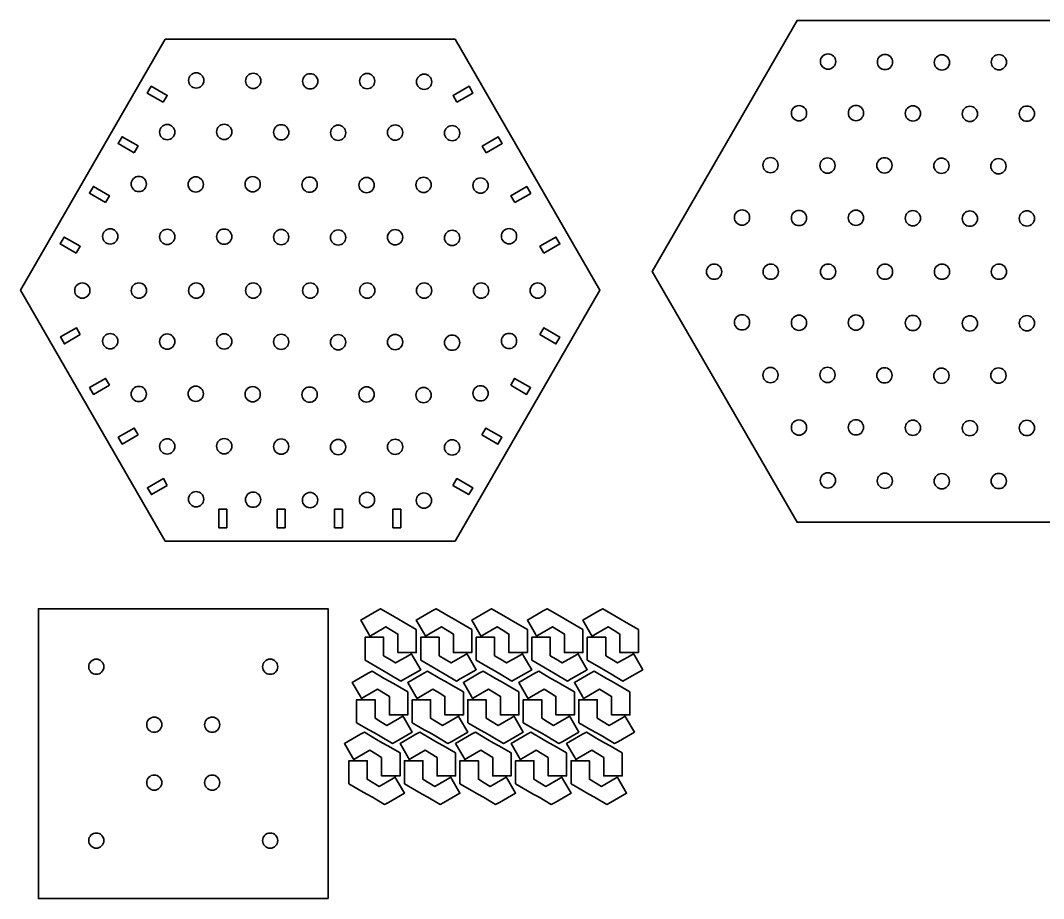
# Model space of a CAD drawing. Header units: inches. Extents: x 11 to 1716, y -770 to -4.
# Drawn here: x 499.5 to 887.9, y -337.3 to -4 of the extents above; entities that cross this region are included whole.
import ezdxf

# ---------------------------------------------------------------- set-up
doc = ezdxf.new("R2010")
doc.units = ezdxf.units.IN
doc.header["$MEASUREMENT"] = 0
doc.layers.add('Capa 1', color=7, linetype='Continuous')

msp = doc.modelspace()

# ---------------------------------------------------------------- linework, layer by layer
at = {"layer": 'Capa 1', "color": 250, "lineweight": 35, "true_color": 0x1c1c1b}
for points in [[(904.34, -4), (959.34, -99.26), (904.34, -194.52), (794.34, -194.52), (739.34, -99.26), (794.34, -4), (904.34, -4)], [(664.48, -11.16), (719.48, -106.42), (664.48, -201.69), (554.48, -201.69), (499.48, -106.42), (554.48, -11.16), (664.48, -11.16)], [(616.28, -337.34), (506.28, -337.34), (506.28, -227.34), (616.28, -227.34), (616.28, -337.34)], [(649.76, -235.21), (649.76, -243.94), (642.76, -243.94), (642.76, -236.94), (640.53, -235.58), (638.24, -234.18), (633.46, -236.94), (632.17, -237.68), (631.75, -236.94), (628.67, -231.62), (634.74, -228.12), (636.21, -227.34), (640.83, -230.06), (642.99, -231.31), (645.16, -232.56), (649.76, -235.21)], [(670.84, -235.21), (670.84, -243.94), (663.85, -243.94), (663.85, -236.94), (661.61, -235.58), (659.32, -234.18), (654.54, -236.94), (653.26, -237.68), (652.83, -236.94), (649.76, -231.62), (655.82, -228.12), (657.29, -227.34), (661.91, -230.06), (664.08, -231.31), (666.24, -232.56), (670.84, -235.21)], [(691.93, -235.21), (691.93, -243.94), (684.93, -243.94), (684.93, -236.94), (682.7, -235.58), (680.41, -234.18), (675.63, -236.94), (674.34, -237.68), (673.92, -236.94), (670.84, -231.62), (676.91, -228.12), (678.38, -227.34), (683, -230.06), (685.16, -231.31), (687.33, -232.56), (691.93, -235.21)], [(713.02, -235.21), (713.02, -243.94), (706.02, -243.94), (706.02, -236.94), (703.78, -235.58), (701.49, -234.18), (696.71, -236.94), (695.43, -237.68), (695, -236.94), (691.93, -231.62), (697.99, -228.12), (699.47, -227.34), (704.08, -230.06), (706.25, -231.31), (708.42, -232.56), (713.02, -235.21)], [(734.1, -235.21), (734.1, -243.94), (727.1, -243.94), (727.1, -236.94), (724.87, -235.58), (722.58, -234.18), (717.8, -236.94), (716.52, -237.68), (716.09, -236.94), (713.02, -231.62), (719.08, -228.12), (720.55, -227.34), (725.17, -230.06), (727.33, -231.31), (729.5, -232.56), (734.1, -235.21)], [(630.34, -246.9), (630.34, -238.16), (637.34, -238.16), (637.34, -245.16), (639.57, -246.53), (641.86, -247.92), (646.64, -245.16), (647.93, -244.42), (648.35, -245.16), (651.43, -250.48), (645.36, -253.98), (643.89, -254.77), (639.27, -252.05), (637.11, -250.8), (634.94, -249.55), (630.34, -246.9)], [(651.43, -246.9), (651.43, -238.16), (658.43, -238.16), (658.43, -245.16), (660.66, -246.53), (662.95, -247.92), (667.73, -245.16), (669.01, -244.42), (669.44, -245.16), (672.51, -250.48), (666.45, -253.98), (664.98, -254.77), (660.36, -252.05), (658.19, -250.8), (656.03, -249.55), (651.43, -246.9)], [(672.51, -246.9), (672.51, -238.16), (679.51, -238.16), (679.51, -245.16), (681.74, -246.53), (684.03, -247.92), (688.81, -245.16), (690.1, -244.42), (690.52, -245.16), (693.6, -250.48), (687.53, -253.98), (686.06, -254.77), (681.44, -252.05), (679.28, -250.8), (677.11, -249.55), (672.51, -246.9)], [(693.6, -246.9), (693.6, -238.16), (700.6, -238.16), (700.6, -245.16), (702.83, -246.53), (705.12, -247.92), (709.9, -245.16), (711.18, -244.42), (711.61, -245.16), (714.68, -250.48), (708.62, -253.98), (707.15, -254.77), (702.53, -252.05), (700.36, -250.8), (698.2, -249.55), (693.6, -246.9)], [(714.68, -246.9), (714.68, -238.16), (721.68, -238.16), (721.68, -245.16), (723.92, -246.53), (726.2, -247.92), (730.99, -245.16), (732.27, -244.42), (732.7, -245.16), (735.77, -250.48), (729.7, -253.98), (728.23, -254.77), (723.62, -252.05), (721.45, -250.8), (719.28, -249.55), (714.68, -246.9)], [(646.54, -258.9), (646.54, -267.63), (639.54, -267.63), (639.54, -260.63), (637.31, -259.27), (635.02, -257.88), (630.24, -260.63), (628.95, -261.38), (628.53, -260.63), (625.45, -255.31), (631.52, -251.82), (632.99, -251.03), (637.61, -253.75), (639.77, -255), (641.94, -256.25), (646.54, -258.9)], [(667.63, -258.9), (667.63, -267.63), (660.63, -267.63), (660.63, -260.63), (658.39, -259.27), (656.1, -257.88), (651.32, -260.63), (650.04, -261.38), (649.61, -260.63), (646.54, -255.31), (652.6, -251.82), (654.08, -251.03), (658.69, -253.75), (660.86, -255), (663.03, -256.25), (667.63, -258.9)], [(688.71, -258.9), (688.71, -267.63), (681.71, -267.63), (681.71, -260.63), (679.48, -259.27), (677.19, -257.88), (672.41, -260.63), (671.13, -261.38), (670.7, -260.63), (667.63, -255.31), (673.69, -251.82), (675.16, -251.03), (679.78, -253.75), (681.95, -255), (684.11, -256.25), (688.71, -258.9)], [(709.8, -258.9), (709.8, -267.63), (702.8, -267.63), (702.8, -260.63), (700.56, -259.27), (698.28, -257.88), (693.5, -260.63), (692.21, -261.38), (691.78, -260.63), (688.71, -255.31), (694.78, -251.82), (696.25, -251.03), (700.86, -253.75), (703.03, -255), (705.2, -256.25), (709.8, -258.9)], [(730.88, -258.9), (730.88, -267.63), (723.88, -267.63), (723.88, -260.63), (721.65, -259.27), (719.36, -257.88), (714.58, -260.63), (713.3, -261.38), (712.87, -260.63), (709.8, -255.31), (715.86, -251.82), (717.33, -251.03), (721.95, -253.75), (724.12, -255), (726.28, -256.25), (730.88, -258.9)], [(627.12, -270.59), (627.12, -261.86), (634.12, -261.86), (634.12, -268.86), (636.35, -270.22), (638.64, -271.61), (643.42, -268.86), (644.71, -268.11), (645.14, -268.86), (648.21, -274.18), (642.14, -277.67), (640.67, -278.46), (636.05, -275.74), (633.89, -274.49), (631.72, -273.24), (627.12, -270.59)], [(648.21, -270.59), (648.21, -261.86), (655.21, -261.86), (655.21, -268.86), (657.44, -270.22), (659.73, -271.61), (664.51, -268.86), (665.79, -268.11), (666.22, -268.86), (669.29, -274.18), (663.23, -277.67), (661.76, -278.46), (657.14, -275.74), (654.97, -274.49), (652.81, -273.24), (648.21, -270.59)], [(669.29, -270.59), (669.29, -261.86), (676.29, -261.86), (676.29, -268.86), (678.53, -270.22), (680.82, -271.61), (685.6, -268.86), (686.88, -268.11), (687.31, -268.86), (690.38, -274.18), (684.31, -277.67), (682.84, -278.46), (678.23, -275.74), (676.06, -274.49), (673.89, -273.24), (669.29, -270.59)], [(690.38, -270.59), (690.38, -261.86), (697.38, -261.86), (697.38, -268.86), (699.61, -270.22), (701.9, -271.61), (706.68, -268.86), (707.96, -268.11), (708.39, -268.86), (711.46, -274.18), (705.4, -277.67), (703.93, -278.46), (699.31, -275.74), (697.15, -274.49), (694.98, -273.24), (690.38, -270.59)], [(711.46, -270.59), (711.46, -261.86), (718.46, -261.86), (718.46, -268.86), (720.7, -270.22), (722.99, -271.61), (727.77, -268.86), (729.05, -268.11), (729.48, -268.86), (732.55, -274.18), (726.49, -277.67), (725.01, -278.46), (720.4, -275.74), (718.23, -274.49), (716.06, -273.24), (711.46, -270.59)], [(643.59, -282.09), (643.59, -290.82), (636.59, -290.82), (636.59, -283.82), (634.36, -282.46), (632.07, -281.06), (627.29, -283.82), (626, -284.56), (625.58, -283.82), (622.5, -278.5), (628.57, -275), (630.04, -274.22), (634.66, -276.93), (636.82, -278.18), (638.99, -279.43), (643.59, -282.09)], [(664.67, -282.09), (664.67, -290.82), (657.68, -290.82), (657.68, -283.82), (655.44, -282.46), (653.15, -281.06), (648.37, -283.82), (647.09, -284.56), (646.66, -283.82), (643.59, -278.5), (649.65, -275), (651.12, -274.22), (655.74, -276.93), (657.91, -278.18), (660.07, -279.43), (664.67, -282.09)], [(685.76, -282.09), (685.76, -290.82), (678.76, -290.82), (678.76, -283.82), (676.53, -282.46), (674.24, -281.06), (669.46, -283.82), (668.17, -284.56), (667.75, -283.82), (664.67, -278.5), (670.74, -275), (672.21, -274.22), (676.83, -276.93), (678.99, -278.18), (681.16, -279.43), (685.76, -282.09)], [(706.85, -282.09), (706.85, -290.82), (699.85, -290.82), (699.85, -283.82), (697.61, -282.46), (695.32, -281.06), (690.54, -283.82), (689.26, -284.56), (688.83, -283.82), (685.76, -278.5), (691.82, -275), (693.3, -274.22), (697.91, -276.93), (700.08, -278.18), (702.25, -279.43), (706.85, -282.09)], [(727.93, -282.09), (727.93, -290.82), (720.93, -290.82), (720.93, -283.82), (718.7, -282.46), (716.41, -281.06), (711.63, -283.82), (710.35, -284.56), (709.92, -283.82), (706.85, -278.5), (712.91, -275), (714.38, -274.22), (719, -276.93), (721.16, -278.18), (723.33, -279.43), (727.93, -282.09)], [(624.17, -293.77), (624.17, -285.04), (631.17, -285.04), (631.17, -292.04), (633.4, -293.4), (635.69, -294.8), (640.47, -292.04), (641.76, -291.3), (642.18, -292.04), (645.26, -297.36), (639.19, -300.86), (637.72, -301.64), (633.1, -298.92), (630.94, -297.67), (628.77, -296.42), (624.17, -293.77)], [(645.26, -293.77), (645.26, -285.04), (652.26, -285.04), (652.26, -292.04), (654.49, -293.4), (656.78, -294.8), (661.56, -292.04), (662.84, -291.3), (663.27, -292.04), (666.34, -297.36), (660.28, -300.86), (658.81, -301.64), (654.19, -298.92), (652.02, -297.67), (649.86, -296.42), (645.26, -293.77)], [(666.34, -293.77), (666.34, -285.04), (673.34, -285.04), (673.34, -292.04), (675.57, -293.4), (677.86, -294.8), (682.64, -292.04), (683.93, -291.3), (684.35, -292.04), (687.43, -297.36), (681.36, -300.86), (679.89, -301.64), (675.27, -298.92), (673.11, -297.67), (670.94, -296.42), (666.34, -293.77)], [(687.43, -293.77), (687.43, -285.04), (694.43, -285.04), (694.43, -292.04), (696.66, -293.4), (698.95, -294.8), (703.73, -292.04), (705.01, -291.3), (705.44, -292.04), (708.51, -297.36), (702.45, -300.86), (700.98, -301.64), (696.36, -298.92), (694.19, -297.67), (692.03, -296.42), (687.43, -293.77)], [(708.51, -293.77), (708.51, -285.04), (715.51, -285.04), (715.51, -292.04), (717.75, -293.4), (720.03, -294.8), (724.81, -292.04), (726.1, -291.3), (726.53, -292.04), (729.6, -297.36), (723.53, -300.86), (722.06, -301.64), (717.45, -298.92), (715.28, -297.67), (713.11, -296.42), (708.51, -293.77)]]:
    msp.add_lwpolyline(points, dxfattribs=at)
at = {"layer": 'Capa 1', "color": 242, "lineweight": 35, "true_color": 0xe5202d}
for points in [[(553.68, -35.04), (547.61, -31.55), (549.11, -28.95), (555.18, -32.44), (553.68, -35.04)], [(665.21, -35.06), (671.27, -31.56), (669.78, -28.96), (663.71, -32.46), (665.21, -35.06)], [(542.61, -54.25), (536.54, -50.75), (538.04, -48.15), (544.11, -51.65), (542.61, -54.25)], [(676.28, -54.26), (682.34, -50.77), (680.84, -48.17), (674.78, -51.66), (676.28, -54.26)], [(531.73, -73.12), (525.67, -69.62), (527.17, -67.02), (533.23, -70.52), (531.73, -73.12)], [(687.15, -73.13), (693.22, -69.64), (691.72, -67.04), (685.65, -70.53), (687.15, -73.13)], [(520.68, -92.3), (514.61, -88.81), (516.11, -86.21), (522.17, -89.7), (520.68, -92.3)], [(698.21, -92.32), (704.28, -88.82), (702.78, -86.22), (696.71, -89.72), (698.21, -92.32)], [(522.2, -123.26), (516.14, -126.76), (514.64, -124.16), (520.7, -120.66), (522.2, -123.26)], [(696.69, -123.27), (702.75, -126.77), (704.25, -124.17), (698.19, -120.67), (696.69, -123.27)], [(533.28, -142.45), (527.22, -145.95), (525.72, -143.36), (531.78, -139.86), (533.28, -142.45)], [(685.6, -142.47), (691.66, -145.97), (693.16, -143.37), (687.1, -139.87), (685.6, -142.47)], [(544.17, -161.31), (538.11, -164.81), (536.61, -162.22), (542.67, -158.72), (544.17, -161.31)], [(674.71, -161.33), (680.78, -164.83), (682.28, -162.23), (676.21, -158.73), (674.71, -161.33)], [(555.24, -180.49), (549.18, -183.99), (547.68, -181.39), (553.74, -177.89), (555.24, -180.49)], [(663.64, -180.51), (669.7, -184.01), (671.2, -181.41), (665.14, -177.91), (663.64, -180.51)], [(577.78, -189.57), (577.78, -196.57), (574.78, -196.57), (574.78, -189.57), (577.78, -189.57)], [(599.94, -189.56), (599.95, -196.56), (596.95, -196.56), (596.94, -189.56), (599.94, -189.56)], [(621.72, -189.55), (621.72, -196.55), (618.72, -196.55), (618.72, -189.55), (621.72, -189.55)], [(643.87, -189.55), (643.87, -196.55), (640.87, -196.55), (640.87, -189.55), (643.87, -189.55)]]:
    msp.add_lwpolyline(points, dxfattribs=at)
for points in [[(808.99, -19.61), (808.99, -21.22), (807.69, -22.51), (806.09, -22.51), (804.48, -22.51), (803.19, -21.22), (803.19, -19.61), (803.19, -18.01), (804.48, -16.71), (806.09, -16.71), (807.69, -16.71), (808.99, -18.01), (808.99, -19.61)], [(830.61, -19.77), (830.61, -21.38), (829.32, -22.67), (827.71, -22.67), (826.11, -22.67), (824.81, -21.38), (824.81, -19.77), (824.81, -18.17), (826.11, -16.87), (827.71, -16.87), (829.32, -16.87), (830.61, -18.17), (830.61, -19.77)], [(852.24, -19.94), (852.24, -21.54), (850.94, -22.84), (849.34, -22.84), (847.74, -22.84), (846.44, -21.54), (846.44, -19.94), (846.44, -18.33), (847.74, -17.04), (849.34, -17.04), (850.94, -17.04), (852.24, -18.33), (852.24, -19.94)], [(873.87, -19.86), (873.87, -21.46), (872.57, -22.76), (870.97, -22.76), (869.37, -22.76), (868.07, -21.46), (868.07, -19.86), (868.07, -18.25), (869.37, -16.96), (870.97, -16.96), (872.57, -16.96), (873.87, -18.25), (873.87, -19.86)], [(569.12, -26.77), (569.12, -28.38), (567.82, -29.67), (566.22, -29.67), (564.62, -29.67), (563.32, -28.38), (563.32, -26.77), (563.32, -25.17), (564.62, -23.87), (566.22, -23.87), (567.82, -23.87), (569.12, -25.17), (569.12, -26.77)], [(590.75, -26.94), (590.75, -28.54), (589.45, -29.84), (587.85, -29.84), (586.25, -29.84), (584.95, -28.54), (584.95, -26.94), (584.95, -25.33), (586.25, -24.04), (587.85, -24.04), (589.45, -24.04), (590.75, -25.33), (590.75, -26.94)], [(612.38, -27.1), (612.38, -28.7), (611.08, -30), (609.48, -30), (607.88, -30), (606.58, -28.7), (606.58, -27.1), (606.58, -25.49), (607.88, -24.2), (609.48, -24.2), (611.08, -24.2), (612.38, -25.49), (612.38, -27.1)], [(634.01, -27.02), (634.01, -28.62), (632.71, -29.92), (631.11, -29.92), (629.51, -29.92), (628.21, -28.62), (628.21, -27.02), (628.21, -25.41), (629.51, -24.12), (631.11, -24.12), (632.71, -24.12), (634.01, -25.41), (634.01, -27.02)], [(655.64, -27.26), (655.64, -28.86), (654.34, -30.16), (652.74, -30.16), (651.14, -30.16), (649.84, -28.86), (649.84, -27.26), (649.84, -25.66), (651.14, -24.36), (652.74, -24.36), (654.34, -24.36), (655.64, -25.66), (655.64, -27.26)], [(797.97, -39.22), (797.97, -40.82), (796.67, -42.12), (795.07, -42.12), (793.47, -42.12), (792.17, -40.82), (792.17, -39.22), (792.17, -37.62), (793.47, -36.32), (795.07, -36.32), (796.67, -36.32), (797.97, -37.62), (797.97, -39.22)], [(819.6, -39.14), (819.6, -40.74), (818.3, -42.04), (816.7, -42.04), (815.1, -42.04), (813.8, -40.74), (813.8, -39.14), (813.8, -37.53), (815.1, -36.24), (816.7, -36.24), (818.3, -36.24), (819.6, -37.53), (819.6, -39.14)], [(841.23, -39.3), (841.23, -40.9), (839.93, -42.2), (838.33, -42.2), (836.73, -42.2), (835.43, -40.9), (835.43, -39.3), (835.43, -37.7), (836.73, -36.4), (838.33, -36.4), (839.93, -36.4), (841.23, -37.7), (841.23, -39.3)], [(862.86, -39.46), (862.86, -41.06), (861.56, -42.36), (859.96, -42.36), (858.36, -42.36), (857.06, -41.06), (857.06, -39.46), (857.06, -37.86), (858.36, -36.56), (859.96, -36.56), (861.56, -36.56), (862.86, -37.86), (862.86, -39.46)], [(884.49, -39.38), (884.49, -40.98), (883.19, -42.28), (881.59, -42.28), (879.99, -42.28), (878.69, -40.98), (878.69, -39.38), (878.69, -37.78), (879.99, -36.48), (881.59, -36.48), (883.19, -36.48), (884.49, -37.78), (884.49, -39.38)], [(558.11, -46.38), (558.11, -47.98), (556.81, -49.28), (555.21, -49.28), (553.61, -49.28), (552.31, -47.98), (552.31, -46.38), (552.31, -44.78), (553.61, -43.48), (555.21, -43.48), (556.81, -43.48), (558.11, -44.78), (558.11, -46.38)], [(579.74, -46.3), (579.74, -47.9), (578.44, -49.2), (576.84, -49.2), (575.24, -49.2), (573.94, -47.9), (573.94, -46.3), (573.94, -44.7), (575.24, -43.4), (576.84, -43.4), (578.44, -43.4), (579.74, -44.7), (579.74, -46.3)], [(601.37, -46.46), (601.37, -48.06), (600.07, -49.36), (598.47, -49.36), (596.86, -49.36), (595.57, -48.06), (595.57, -46.46), (595.57, -44.86), (596.86, -43.56), (598.47, -43.56), (600.07, -43.56), (601.37, -44.86), (601.37, -46.46)], [(623, -46.62), (623, -48.22), (621.7, -49.52), (620.1, -49.52), (618.49, -49.52), (617.2, -48.22), (617.2, -46.62), (617.2, -45.02), (618.49, -43.72), (620.1, -43.72), (621.7, -43.72), (623, -45.02), (623, -46.62)], [(644.62, -46.54), (644.62, -48.14), (643.33, -49.44), (641.72, -49.44), (640.12, -49.44), (638.82, -48.14), (638.82, -46.54), (638.82, -44.94), (640.12, -43.64), (641.72, -43.64), (643.33, -43.64), (644.62, -44.94), (644.62, -46.54)], [(666.25, -46.78), (666.25, -48.38), (664.96, -49.68), (663.35, -49.68), (661.75, -49.68), (660.45, -48.38), (660.45, -46.78), (660.45, -45.18), (661.75, -43.88), (663.35, -43.88), (664.96, -43.88), (666.25, -45.18), (666.25, -46.78)], [(787.15, -58.93), (787.15, -60.53), (785.85, -61.83), (784.25, -61.83), (782.65, -61.83), (781.35, -60.53), (781.35, -58.93), (781.35, -57.33), (782.65, -56.03), (784.25, -56.03), (785.85, -56.03), (787.15, -57.33), (787.15, -58.93)], [(808.78, -59.09), (808.78, -60.69), (807.48, -61.99), (805.88, -61.99), (804.28, -61.99), (802.98, -60.69), (802.98, -59.09), (802.98, -57.49), (804.28, -56.19), (805.88, -56.19), (807.48, -56.19), (808.78, -57.49), (808.78, -59.09)], [(830.41, -59.01), (830.41, -60.61), (829.11, -61.91), (827.51, -61.91), (825.91, -61.91), (824.61, -60.61), (824.61, -59.01), (824.61, -57.41), (825.91, -56.11), (827.51, -56.11), (829.11, -56.11), (830.41, -57.41), (830.41, -59.01)], [(852.04, -59.17), (852.04, -60.77), (850.74, -62.07), (849.14, -62.07), (847.54, -62.07), (846.24, -60.77), (846.24, -59.17), (846.24, -57.57), (847.54, -56.27), (849.14, -56.27), (850.74, -56.27), (852.04, -57.57), (852.04, -59.17)], [(873.67, -59.33), (873.67, -60.94), (872.37, -62.23), (870.77, -62.23), (869.17, -62.23), (867.87, -60.94), (867.87, -59.33), (867.87, -57.73), (869.17, -56.43), (870.77, -56.43), (872.37, -56.43), (873.67, -57.73), (873.67, -59.33)], [(547.29, -66.09), (547.29, -67.69), (545.99, -68.99), (544.39, -68.99), (542.79, -68.99), (541.49, -67.69), (541.49, -66.09), (541.49, -64.49), (542.79, -63.19), (544.39, -63.19), (545.99, -63.19), (547.29, -64.49), (547.29, -66.09)], [(568.92, -66.25), (568.92, -67.85), (567.62, -69.15), (566.02, -69.15), (564.41, -69.15), (563.12, -67.85), (563.12, -66.25), (563.12, -64.65), (564.41, -63.35), (566.02, -63.35), (567.62, -63.35), (568.92, -64.65), (568.92, -66.25)], [(590.55, -66.17), (590.55, -67.77), (589.25, -69.07), (587.65, -69.07), (586.04, -69.07), (584.75, -67.77), (584.75, -66.17), (584.75, -64.57), (586.04, -63.27), (587.65, -63.27), (589.25, -63.27), (590.55, -64.57), (590.55, -66.17)], [(612.17, -66.33), (612.17, -67.93), (610.88, -69.23), (609.27, -69.23), (607.67, -69.23), (606.37, -67.93), (606.37, -66.33), (606.37, -64.73), (607.67, -63.43), (609.27, -63.43), (610.88, -63.43), (612.17, -64.73), (612.17, -66.33)], [(633.8, -66.49), (633.8, -68.1), (632.5, -69.39), (630.9, -69.39), (629.3, -69.39), (628, -68.1), (628, -66.49), (628, -64.89), (629.3, -63.59), (630.9, -63.59), (632.5, -63.59), (633.8, -64.89), (633.8, -66.49)], [(655.43, -66.41), (655.43, -68.02), (654.13, -69.31), (652.53, -69.31), (650.93, -69.31), (649.63, -68.02), (649.63, -66.41), (649.63, -64.81), (650.93, -63.51), (652.53, -63.51), (654.13, -63.51), (655.43, -64.81), (655.43, -66.41)], [(677.06, -66.66), (677.06, -68.26), (675.76, -69.56), (674.16, -69.56), (672.56, -69.56), (671.26, -68.26), (671.26, -66.66), (671.26, -65.05), (672.56, -63.76), (674.16, -63.76), (675.76, -63.76), (677.06, -65.05), (677.06, -66.66)], [(776.33, -78.83), (776.33, -80.43), (775.04, -81.73), (773.43, -81.73), (771.83, -81.73), (770.53, -80.43), (770.53, -78.83), (770.53, -77.23), (771.83, -75.93), (773.43, -75.93), (775.04, -75.93), (776.33, -77.23), (776.33, -78.83)], [(797.96, -78.99), (797.96, -80.59), (796.67, -81.89), (795.06, -81.89), (793.46, -81.89), (792.16, -80.59), (792.16, -78.99), (792.16, -77.39), (793.46, -76.09), (795.06, -76.09), (796.67, -76.09), (797.96, -77.39), (797.96, -78.99)], [(819.59, -78.91), (819.59, -80.51), (818.29, -81.81), (816.69, -81.81), (815.09, -81.81), (813.79, -80.51), (813.79, -78.91), (813.79, -77.31), (815.09, -76.01), (816.69, -76.01), (818.29, -76.01), (819.59, -77.31), (819.59, -78.91)], [(841.22, -79.07), (841.22, -80.67), (839.92, -81.97), (838.32, -81.97), (836.72, -81.97), (835.42, -80.67), (835.42, -79.07), (835.42, -77.47), (836.72, -76.17), (838.32, -76.17), (839.92, -76.17), (841.22, -77.47), (841.22, -79.07)], [(862.85, -79.23), (862.85, -80.83), (861.55, -82.13), (859.95, -82.13), (858.35, -82.13), (857.05, -80.83), (857.05, -79.23), (857.05, -77.63), (858.35, -76.33), (859.95, -76.33), (861.55, -76.33), (862.85, -77.63), (862.85, -79.23)], [(884.48, -79.15), (884.48, -80.75), (883.18, -82.05), (881.58, -82.05), (879.98, -82.05), (878.68, -80.75), (878.68, -79.15), (878.68, -77.55), (879.98, -76.25), (881.58, -76.25), (883.18, -76.25), (884.48, -77.55), (884.48, -79.15)], [(536.47, -85.99), (536.47, -87.59), (535.17, -88.89), (533.57, -88.89), (531.97, -88.89), (530.67, -87.59), (530.67, -85.99), (530.67, -84.39), (531.97, -83.09), (533.57, -83.09), (535.17, -83.09), (536.47, -84.39), (536.47, -85.99)], [(558.1, -86.15), (558.1, -87.75), (556.8, -89.05), (555.2, -89.05), (553.6, -89.05), (552.3, -87.75), (552.3, -86.15), (552.3, -84.55), (553.6, -83.25), (555.2, -83.25), (556.8, -83.25), (558.1, -84.55), (558.1, -86.15)], [(579.73, -86.07), (579.73, -87.67), (578.43, -88.97), (576.83, -88.97), (575.23, -88.97), (573.93, -87.67), (573.93, -86.07), (573.93, -84.47), (575.23, -83.17), (576.83, -83.17), (578.43, -83.17), (579.73, -84.47), (579.73, -86.07)], [(601.36, -86.23), (601.36, -87.83), (600.06, -89.13), (598.46, -89.13), (596.86, -89.13), (595.56, -87.83), (595.56, -86.23), (595.56, -84.63), (596.86, -83.33), (598.46, -83.33), (600.06, -83.33), (601.36, -84.63), (601.36, -86.23)], [(622.99, -86.39), (622.99, -87.99), (621.69, -89.29), (620.09, -89.29), (618.49, -89.29), (617.19, -87.99), (617.19, -86.39), (617.19, -84.79), (618.49, -83.49), (620.09, -83.49), (621.69, -83.49), (622.99, -84.79), (622.99, -86.39)], [(644.62, -86.31), (644.62, -87.91), (643.32, -89.21), (641.72, -89.21), (640.11, -89.21), (638.82, -87.91), (638.82, -86.31), (638.82, -84.71), (640.11, -83.41), (641.72, -83.41), (643.32, -83.41), (644.62, -84.71), (644.62, -86.31)], [(666.25, -86.55), (666.25, -88.15), (664.95, -89.45), (663.35, -89.45), (661.74, -89.45), (660.45, -88.15), (660.45, -86.55), (660.45, -84.95), (661.74, -83.65), (663.35, -83.65), (664.95, -83.65), (666.25, -84.95), (666.25, -86.55)], [(687.87, -85.91), (687.87, -87.51), (686.58, -88.81), (684.97, -88.81), (683.37, -88.81), (682.07, -87.51), (682.07, -85.91), (682.07, -84.31), (683.37, -83.01), (684.97, -83.01), (686.58, -83.01), (687.87, -84.31), (687.87, -85.91)], [(765.73, -99.37), (765.73, -100.98), (764.44, -102.27), (762.83, -102.27), (761.23, -102.27), (759.93, -100.98), (759.93, -99.37), (759.93, -97.77), (761.23, -96.47), (762.83, -96.47), (764.44, -96.47), (765.73, -97.77), (765.73, -99.37)], [(787.22, -99.37), (787.22, -100.98), (785.92, -102.27), (784.32, -102.27), (782.72, -102.27), (781.42, -100.98), (781.42, -99.37), (781.42, -97.77), (782.72, -96.47), (784.32, -96.47), (785.92, -96.47), (787.22, -97.77), (787.22, -99.37)], [(808.99, -99.37), (808.99, -100.98), (807.69, -102.27), (806.09, -102.27), (804.49, -102.27), (803.19, -100.98), (803.19, -99.37), (803.19, -97.77), (804.49, -96.47), (806.09, -96.47), (807.69, -96.47), (808.99, -97.77), (808.99, -99.37)], [(830.62, -99.37), (830.62, -100.98), (829.32, -102.27), (827.72, -102.27), (826.12, -102.27), (824.82, -100.98), (824.82, -99.37), (824.82, -97.77), (826.12, -96.47), (827.72, -96.47), (829.32, -96.47), (830.62, -97.77), (830.62, -99.37)], [(852.25, -99.37), (852.25, -100.98), (850.95, -102.27), (849.35, -102.27), (847.75, -102.27), (846.45, -100.98), (846.45, -99.37), (846.45, -97.77), (847.75, -96.47), (849.35, -96.47), (850.95, -96.47), (852.25, -97.77), (852.25, -99.37)], [(873.88, -99.37), (873.88, -100.98), (872.58, -102.27), (870.98, -102.27), (869.38, -102.27), (868.08, -100.98), (868.08, -99.37), (868.08, -97.77), (869.38, -96.47), (870.98, -96.47), (872.58, -96.47), (873.88, -97.77), (873.88, -99.37)], [(525.87, -106.53), (525.87, -108.14), (524.57, -109.43), (522.97, -109.43), (521.37, -109.43), (520.07, -108.14), (520.07, -106.53), (520.07, -104.93), (521.37, -103.63), (522.97, -103.63), (524.57, -103.63), (525.87, -104.93), (525.87, -106.53)], [(547.36, -106.53), (547.36, -108.14), (546.06, -109.43), (544.46, -109.43), (542.86, -109.43), (541.56, -108.14), (541.56, -106.53), (541.56, -104.93), (542.86, -103.63), (544.46, -103.63), (546.06, -103.63), (547.36, -104.93), (547.36, -106.53)], [(569.13, -106.53), (569.13, -108.14), (567.83, -109.43), (566.23, -109.43), (564.63, -109.43), (563.33, -108.14), (563.33, -106.53), (563.33, -104.93), (564.63, -103.63), (566.23, -103.63), (567.83, -103.63), (569.13, -104.93), (569.13, -106.53)], [(590.76, -106.53), (590.76, -108.14), (589.46, -109.43), (587.86, -109.43), (586.26, -109.43), (584.96, -108.14), (584.96, -106.53), (584.96, -104.93), (586.26, -103.63), (587.86, -103.63), (589.46, -103.63), (590.76, -104.93), (590.76, -106.53)], [(612.39, -106.53), (612.39, -108.14), (611.09, -109.43), (609.49, -109.43), (607.89, -109.43), (606.59, -108.14), (606.59, -106.53), (606.59, -104.93), (607.89, -103.63), (609.49, -103.63), (611.09, -103.63), (612.39, -104.93), (612.39, -106.53)], [(634.02, -106.53), (634.02, -108.14), (632.72, -109.43), (631.12, -109.43), (629.51, -109.43), (628.22, -108.14), (628.22, -106.53), (628.22, -104.93), (629.51, -103.63), (631.12, -103.63), (632.72, -103.63), (634.02, -104.93), (634.02, -106.53)], [(655.64, -106.53), (655.64, -108.14), (654.35, -109.43), (652.74, -109.43), (651.14, -109.43), (649.84, -108.14), (649.84, -106.53), (649.84, -104.93), (651.14, -103.63), (652.74, -103.63), (654.35, -103.63), (655.64, -104.93), (655.64, -106.53)], [(677.27, -106.53), (677.27, -108.14), (675.98, -109.43), (674.37, -109.43), (672.77, -109.43), (671.47, -108.14), (671.47, -106.53), (671.47, -104.93), (672.77, -103.63), (674.37, -103.63), (675.98, -103.63), (677.27, -104.93), (677.27, -106.53)], [(698.76, -106.53), (698.76, -108.14), (697.46, -109.43), (695.86, -109.43), (694.26, -109.43), (692.96, -108.14), (692.96, -106.53), (692.96, -104.93), (694.26, -103.63), (695.86, -103.63), (697.46, -103.63), (698.76, -104.93), (698.76, -106.53)], [(776.33, -118.6), (776.33, -120.2), (775.04, -121.5), (773.43, -121.5), (771.83, -121.5), (770.53, -120.2), (770.53, -118.6), (770.53, -117), (771.83, -115.7), (773.43, -115.7), (775.04, -115.7), (776.33, -117), (776.33, -118.6)], [(797.96, -118.76), (797.96, -120.36), (796.67, -121.66), (795.06, -121.66), (793.46, -121.66), (792.16, -120.36), (792.16, -118.76), (792.16, -117.16), (793.46, -115.86), (795.06, -115.86), (796.67, -115.86), (797.96, -117.16), (797.96, -118.76)], [(819.59, -118.68), (819.59, -120.28), (818.29, -121.58), (816.69, -121.58), (815.09, -121.58), (813.79, -120.28), (813.79, -118.68), (813.79, -117.08), (815.09, -115.78), (816.69, -115.78), (818.29, -115.78), (819.59, -117.08), (819.59, -118.68)], [(841.22, -118.84), (841.22, -120.44), (839.92, -121.74), (838.32, -121.74), (836.72, -121.74), (835.42, -120.44), (835.42, -118.84), (835.42, -117.24), (836.72, -115.94), (838.32, -115.94), (839.92, -115.94), (841.22, -117.24), (841.22, -118.84)], [(862.85, -119), (862.85, -120.6), (861.55, -121.9), (859.95, -121.9), (858.35, -121.9), (857.05, -120.6), (857.05, -119), (857.05, -117.4), (858.35, -116.1), (859.95, -116.1), (861.55, -116.1), (862.85, -117.4), (862.85, -119)], [(884.48, -118.92), (884.48, -120.52), (883.18, -121.82), (881.58, -121.82), (879.98, -121.82), (878.68, -120.52), (878.68, -118.92), (878.68, -117.32), (879.98, -116.02), (881.58, -116.02), (883.18, -116.02), (884.48, -117.32), (884.48, -118.92)], [(536.47, -125.76), (536.47, -127.36), (535.17, -128.66), (533.57, -128.66), (531.97, -128.66), (530.67, -127.36), (530.67, -125.76), (530.67, -124.16), (531.97, -122.86), (533.57, -122.86), (535.17, -122.86), (536.47, -124.16), (536.47, -125.76)], [(558.1, -125.92), (558.1, -127.52), (556.8, -128.82), (555.2, -128.82), (553.6, -128.82), (552.3, -127.52), (552.3, -125.92), (552.3, -124.32), (553.6, -123.02), (555.2, -123.02), (556.8, -123.02), (558.1, -124.32), (558.1, -125.92)], [(579.73, -125.84), (579.73, -127.44), (578.43, -128.74), (576.83, -128.74), (575.23, -128.74), (573.93, -127.44), (573.93, -125.84), (573.93, -124.24), (575.23, -122.94), (576.83, -122.94), (578.43, -122.94), (579.73, -124.24), (579.73, -125.84)], [(601.36, -126), (601.36, -127.6), (600.06, -128.9), (598.46, -128.9), (596.86, -128.9), (595.56, -127.6), (595.56, -126), (595.56, -124.4), (596.86, -123.1), (598.46, -123.1), (600.06, -123.1), (601.36, -124.4), (601.36, -126)], [(622.99, -126.16), (622.99, -127.76), (621.69, -129.06), (620.09, -129.06), (618.49, -129.06), (617.19, -127.76), (617.19, -126.16), (617.19, -124.56), (618.49, -123.26), (620.09, -123.26), (621.69, -123.26), (622.99, -124.56), (622.99, -126.16)], [(644.62, -126.08), (644.62, -127.68), (643.32, -128.98), (641.72, -128.98), (640.11, -128.98), (638.82, -127.68), (638.82, -126.08), (638.82, -124.48), (640.11, -123.18), (641.72, -123.18), (643.32, -123.18), (644.62, -124.48), (644.62, -126.08)], [(666.25, -126.32), (666.25, -127.92), (664.95, -129.22), (663.35, -129.22), (661.74, -129.22), (660.45, -127.92), (660.45, -126.32), (660.45, -124.72), (661.74, -123.42), (663.35, -123.42), (664.95, -123.42), (666.25, -124.72), (666.25, -126.32)], [(687.87, -125.68), (687.87, -127.28), (686.58, -128.58), (684.97, -128.58), (683.37, -128.58), (682.07, -127.28), (682.07, -125.68), (682.07, -124.08), (683.37, -122.78), (684.97, -122.78), (686.58, -122.78), (687.87, -124.08), (687.87, -125.68)], [(787.15, -138.64), (787.15, -140.25), (785.85, -141.54), (784.25, -141.54), (782.65, -141.54), (781.35, -140.25), (781.35, -138.64), (781.35, -137.04), (782.65, -135.74), (784.25, -135.74), (785.85, -135.74), (787.15, -137.04), (787.15, -138.64)], [(808.78, -138.56), (808.78, -140.17), (807.48, -141.46), (805.88, -141.46), (804.28, -141.46), (802.98, -140.17), (802.98, -138.56), (802.98, -136.96), (804.28, -135.66), (805.88, -135.66), (807.48, -135.66), (808.78, -136.96), (808.78, -138.56)], [(830.41, -138.72), (830.41, -140.33), (829.11, -141.62), (827.51, -141.62), (825.91, -141.62), (824.61, -140.33), (824.61, -138.72), (824.61, -137.12), (825.91, -135.82), (827.51, -135.82), (829.11, -135.82), (830.41, -137.12), (830.41, -138.72)], [(873.67, -138.81), (873.67, -140.41), (872.37, -141.71), (870.77, -141.71), (869.17, -141.71), (867.87, -140.41), (867.87, -138.81), (867.87, -137.2), (869.17, -135.91), (870.77, -135.91), (872.37, -135.91), (873.67, -137.2), (873.67, -138.81)], [(852.04, -138.89), (852.04, -140.49), (850.74, -141.79), (849.14, -141.79), (847.54, -141.79), (846.24, -140.49), (846.24, -138.89), (846.24, -137.28), (847.54, -135.99), (849.14, -135.99), (850.74, -135.99), (852.04, -137.28), (852.04, -138.89)], [(547.29, -145.8), (547.29, -147.41), (545.99, -148.7), (544.39, -148.7), (542.79, -148.7), (541.49, -147.41), (541.49, -145.8), (541.49, -144.2), (542.79, -142.9), (544.39, -142.9), (545.99, -142.9), (547.29, -144.2), (547.29, -145.8)], [(568.92, -145.72), (568.92, -147.33), (567.62, -148.62), (566.02, -148.62), (564.41, -148.62), (563.12, -147.33), (563.12, -145.72), (563.12, -144.12), (564.41, -142.82), (566.02, -142.82), (567.62, -142.82), (568.92, -144.12), (568.92, -145.72)], [(590.55, -145.88), (590.55, -147.49), (589.25, -148.78), (587.65, -148.78), (586.04, -148.78), (584.75, -147.49), (584.75, -145.88), (584.75, -144.28), (586.04, -142.98), (587.65, -142.98), (589.25, -142.98), (590.55, -144.28), (590.55, -145.88)], [(612.17, -146.05), (612.17, -147.65), (610.88, -148.95), (609.27, -148.95), (607.67, -148.95), (606.37, -147.65), (606.37, -146.05), (606.37, -144.44), (607.67, -143.15), (609.27, -143.15), (610.88, -143.15), (612.17, -144.44), (612.17, -146.05)], [(633.8, -145.97), (633.8, -147.57), (632.5, -148.87), (630.9, -148.87), (629.3, -148.87), (628, -147.57), (628, -145.97), (628, -144.36), (629.3, -143.07), (630.9, -143.07), (632.5, -143.07), (633.8, -144.36), (633.8, -145.97)], [(655.43, -146.21), (655.43, -147.81), (654.13, -149.11), (652.53, -149.11), (650.93, -149.11), (649.63, -147.81), (649.63, -146.21), (649.63, -144.61), (650.93, -143.31), (652.53, -143.31), (654.13, -143.31), (655.43, -144.61), (655.43, -146.21)], [(677.06, -145.56), (677.06, -147.16), (675.76, -148.46), (674.16, -148.46), (672.56, -148.46), (671.26, -147.16), (671.26, -145.56), (671.26, -143.96), (672.56, -142.66), (674.16, -142.66), (675.76, -142.66), (677.06, -143.96), (677.06, -145.56)], [(797.96, -158.54), (797.96, -160.14), (796.67, -161.44), (795.06, -161.44), (793.46, -161.44), (792.16, -160.14), (792.16, -158.54), (792.16, -156.94), (793.46, -155.64), (795.06, -155.64), (796.67, -155.64), (797.96, -156.94), (797.96, -158.54)], [(819.59, -158.46), (819.59, -160.06), (818.29, -161.36), (816.69, -161.36), (815.09, -161.36), (813.79, -160.06), (813.79, -158.46), (813.79, -156.86), (815.09, -155.56), (816.69, -155.56), (818.29, -155.56), (819.59, -156.86), (819.59, -158.46)], [(841.22, -158.62), (841.22, -160.22), (839.92, -161.52), (838.32, -161.52), (836.72, -161.52), (835.42, -160.22), (835.42, -158.62), (835.42, -157.02), (836.72, -155.72), (838.32, -155.72), (839.92, -155.72), (841.22, -157.02), (841.22, -158.62)], [(862.85, -158.78), (862.85, -160.38), (861.55, -161.68), (859.95, -161.68), (858.35, -161.68), (857.05, -160.38), (857.05, -158.78), (857.05, -157.18), (858.35, -155.88), (859.95, -155.88), (861.55, -155.88), (862.85, -157.18), (862.85, -158.78)], [(884.48, -158.7), (884.48, -160.3), (883.18, -161.6), (881.58, -161.6), (879.98, -161.6), (878.68, -160.3), (878.68, -158.7), (878.68, -157.1), (879.98, -155.8), (881.58, -155.8), (883.18, -155.8), (884.48, -157.1), (884.48, -158.7)], [(558.1, -165.7), (558.1, -167.3), (556.8, -168.6), (555.2, -168.6), (553.6, -168.6), (552.3, -167.3), (552.3, -165.7), (552.3, -164.1), (553.6, -162.8), (555.2, -162.8), (556.8, -162.8), (558.1, -164.1), (558.1, -165.7)], [(579.73, -165.62), (579.73, -167.22), (578.43, -168.52), (576.83, -168.52), (575.23, -168.52), (573.93, -167.22), (573.93, -165.62), (573.93, -164.02), (575.23, -162.72), (576.83, -162.72), (578.43, -162.72), (579.73, -164.02), (579.73, -165.62)], [(601.36, -165.78), (601.36, -167.38), (600.06, -168.68), (598.46, -168.68), (596.86, -168.68), (595.56, -167.38), (595.56, -165.78), (595.56, -164.18), (596.86, -162.88), (598.46, -162.88), (600.06, -162.88), (601.36, -164.18), (601.36, -165.78)], [(622.99, -165.94), (622.99, -167.54), (621.69, -168.84), (620.09, -168.84), (618.49, -168.84), (617.19, -167.54), (617.19, -165.94), (617.19, -164.34), (618.49, -163.04), (620.09, -163.04), (621.69, -163.04), (622.99, -164.34), (622.99, -165.94)], [(644.62, -165.86), (644.62, -167.46), (643.32, -168.76), (641.72, -168.76), (640.11, -168.76), (638.82, -167.46), (638.82, -165.86), (638.82, -164.26), (640.11, -162.96), (641.72, -162.96), (643.32, -162.96), (644.62, -164.26), (644.62, -165.86)], [(666.25, -166.1), (666.25, -167.7), (664.95, -169), (663.35, -169), (661.74, -169), (660.45, -167.7), (660.45, -166.1), (660.45, -164.5), (661.74, -163.2), (663.35, -163.2), (664.95, -163.2), (666.25, -164.5), (666.25, -166.1)], [(808.92, -178.6), (808.92, -180.2), (807.62, -181.5), (806.02, -181.5), (804.42, -181.5), (803.12, -180.2), (803.12, -178.6), (803.12, -177), (804.42, -175.7), (806.02, -175.7), (807.62, -175.7), (808.92, -177), (808.92, -178.6)], [(830.55, -178.76), (830.55, -180.37), (829.25, -181.66), (827.65, -181.66), (826.05, -181.66), (824.75, -180.37), (824.75, -178.76), (824.75, -177.16), (826.05, -175.86), (827.65, -175.86), (829.25, -175.86), (830.55, -177.16), (830.55, -178.76)], [(852.18, -178.93), (852.18, -180.53), (850.88, -181.83), (849.28, -181.83), (847.68, -181.83), (846.38, -180.53), (846.38, -178.93), (846.38, -177.32), (847.68, -176.03), (849.28, -176.03), (850.88, -176.03), (852.18, -177.32), (852.18, -178.93)], [(873.81, -178.84), (873.81, -180.45), (872.51, -181.74), (870.91, -181.74), (869.31, -181.74), (868.01, -180.45), (868.01, -178.84), (868.01, -177.24), (869.31, -175.94), (870.91, -175.94), (872.51, -175.94), (873.81, -177.24), (873.81, -178.84)], [(569.06, -185.76), (569.06, -187.37), (567.76, -188.66), (566.16, -188.66), (564.56, -188.66), (563.26, -187.37), (563.26, -185.76), (563.26, -184.16), (564.56, -182.86), (566.16, -182.86), (567.76, -182.86), (569.06, -184.16), (569.06, -185.76)], [(590.69, -185.92), (590.69, -187.53), (589.39, -188.82), (587.79, -188.82), (586.18, -188.82), (584.89, -187.53), (584.89, -185.92), (584.89, -184.32), (586.18, -183.02), (587.79, -183.02), (589.39, -183.02), (590.69, -184.32), (590.69, -185.92)], [(612.32, -186.09), (612.32, -187.69), (611.02, -188.99), (609.42, -188.99), (607.81, -188.99), (606.52, -187.69), (606.52, -186.09), (606.52, -184.48), (607.81, -183.19), (609.42, -183.19), (611.02, -183.19), (612.32, -184.48), (612.32, -186.09)], [(633.94, -186.01), (633.94, -187.61), (632.65, -188.91), (631.04, -188.91), (629.44, -188.91), (628.14, -187.61), (628.14, -186.01), (628.14, -184.4), (629.44, -183.11), (631.04, -183.11), (632.65, -183.11), (633.94, -184.4), (633.94, -186.01)], [(655.57, -186.25), (655.57, -187.85), (654.27, -189.15), (652.67, -189.15), (651.07, -189.15), (649.77, -187.85), (649.77, -186.25), (649.77, -184.64), (651.07, -183.35), (652.67, -183.35), (654.27, -183.35), (655.57, -184.64), (655.57, -186.25)], [(531.15, -249.34), (531.15, -250.93), (529.86, -252.22), (528.28, -252.22), (526.69, -252.22), (525.4, -250.93), (525.4, -249.34), (525.4, -247.75), (526.69, -246.47), (528.28, -246.47), (529.86, -246.47), (531.15, -247.75), (531.15, -249.34)], [(597.15, -249.34), (597.15, -250.93), (595.86, -252.22), (594.28, -252.22), (592.69, -252.22), (591.4, -250.93), (591.4, -249.34), (591.4, -247.75), (592.69, -246.47), (594.28, -246.47), (595.86, -246.47), (597.15, -247.75), (597.15, -249.34)], [(553.15, -271.34), (553.15, -272.93), (551.86, -274.22), (550.28, -274.22), (548.69, -274.22), (547.4, -272.93), (547.4, -271.34), (547.4, -269.75), (548.69, -268.47), (550.28, -268.47), (551.86, -268.47), (553.15, -269.75), (553.15, -271.34)], [(575.15, -271.34), (575.15, -272.93), (573.86, -274.22), (572.28, -274.22), (570.69, -274.22), (569.4, -272.93), (569.4, -271.34), (569.4, -269.75), (570.69, -268.47), (572.28, -268.47), (573.86, -268.47), (575.15, -269.75), (575.15, -271.34)], [(553.15, -293.34), (553.15, -294.93), (551.86, -296.22), (550.28, -296.22), (548.69, -296.22), (547.4, -294.93), (547.4, -293.34), (547.4, -291.75), (548.69, -290.47), (550.28, -290.47), (551.86, -290.47), (553.15, -291.75), (553.15, -293.34)], [(575.15, -293.34), (575.15, -294.93), (573.86, -296.22), (572.28, -296.22), (570.69, -296.22), (569.4, -294.93), (569.4, -293.34), (569.4, -291.75), (570.69, -290.47), (572.28, -290.47), (573.86, -290.47), (575.15, -291.75), (575.15, -293.34)], [(531.15, -315.34), (531.15, -316.93), (529.86, -318.22), (528.28, -318.22), (526.69, -318.22), (525.4, -316.93), (525.4, -315.34), (525.4, -313.75), (526.69, -312.47), (528.28, -312.47), (529.86, -312.47), (531.15, -313.75), (531.15, -315.34)], [(597.15, -315.34), (597.15, -316.93), (595.86, -318.22), (594.28, -318.22), (592.69, -318.22), (591.4, -316.93), (591.4, -315.34), (591.4, -313.75), (592.69, -312.47), (594.28, -312.47), (595.86, -312.47), (597.15, -313.75), (597.15, -315.34)]]:
    msp.add_open_spline(points, degree=3, knots=[0, 0, 0, 0, 1, 1, 1, 2, 2, 2, 3, 3, 3, 4, 4, 4, 4], dxfattribs=at)

doc.saveas('drawing.dxf')
